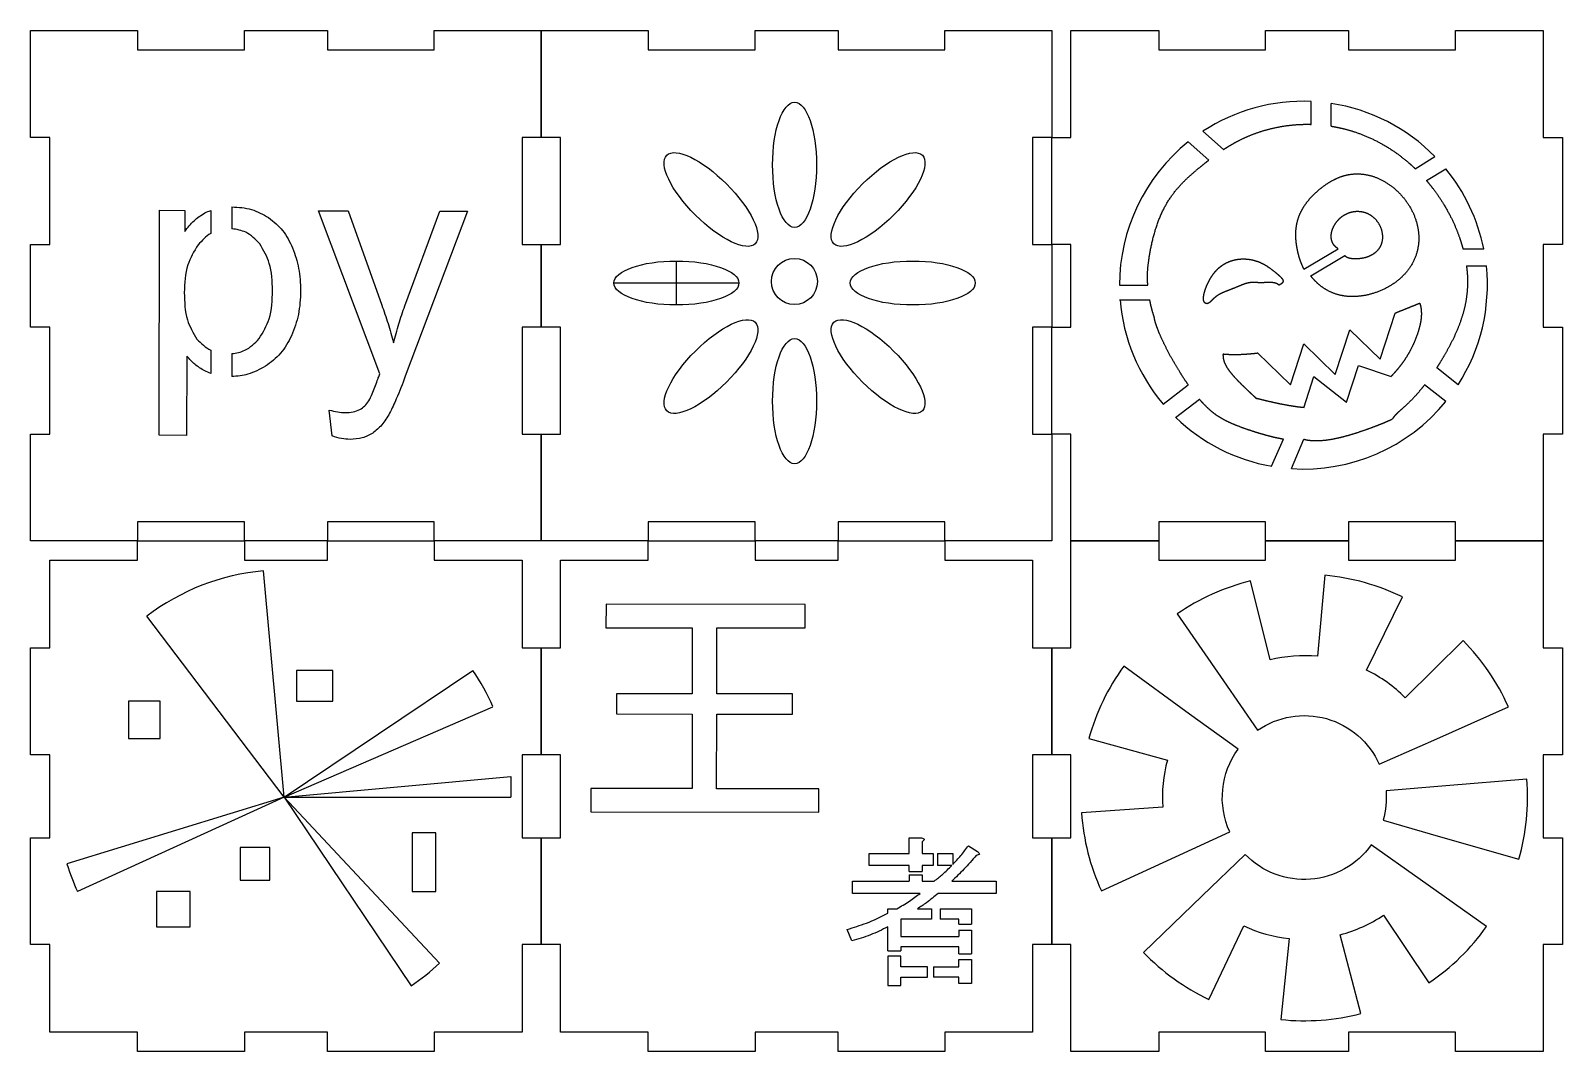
# Model space of a CAD drawing. Header units: millimetres. Extents: x 6 to 231, y -156 to -6.
import ezdxf

# ---------------------------------------------------------------- set-up
doc = ezdxf.new("R2010")
doc.units = ezdxf.units.MM
doc.layers.get('0').update_dxf_attribs({"linetype": 'CONTINUOUS'})

msp = doc.modelspace()

# ---------------------------------------------------------------- linework, layer by layer
for p, q in [((5.95, -5.95), (21.66, -5.95)), ((5.95, -21.66), (5.95, -5.95)), ((21.66, -5.95), (21.66, -8.77)), ((37.36, -8.77), (37.36, -5.95)), ((37.36, -5.95), (49.55, -5.95)), ((49.55, -5.95), (49.55, -8.77)), ((65.25, -8.77), (65.25, -5.95)), ((65.25, -5.95), (80.95, -5.95)), ((80.95, -5.95), (80.95, -21.66)), ((80.95, -5.95), (96.66, -5.95)), ((80.95, -21.66), (80.95, -5.95)), ((96.66, -5.95), (96.66, -8.77)), ((112.36, -8.77), (112.36, -5.95)), ((112.36, -5.95), (124.55, -5.95)), ((124.55, -5.95), (124.55, -8.77)), ((140.25, -8.77), (140.25, -5.95)), ((140.25, -5.95), (155.95, -5.95)), ((155.95, -5.95), (155.95, -21.66)), ((158.77, -5.95), (171.66, -5.95)), ((158.77, -21.66), (158.77, -5.95)), ((171.66, -5.95), (171.66, -8.77)), ((187.36, -8.77), (187.36, -5.95)), ((187.36, -5.95), (199.55, -5.95)), ((199.55, -5.95), (199.55, -8.77)), ((215.25, -8.77), (215.25, -5.95)), ((215.25, -5.95), (228.14, -5.95)), ((228.14, -5.95), (228.14, -21.66)), ((21.66, -8.77), (37.36, -8.77)), ((49.55, -8.77), (65.25, -8.77)), ((96.66, -8.77), (112.36, -8.77)), ((124.55, -8.77), (140.25, -8.77)), ((171.66, -8.77), (187.36, -8.77)), ((199.55, -8.77), (215.25, -8.77)), ((194.06, -19.73), (194.06, -16.36)), ((197, -20), (197, -16.65)), ((8.77, -21.66), (5.95, -21.66)), ((8.77, -37.36), (8.77, -21.66)), ((80.95, -21.66), (78.14, -21.66)), ((78.14, -21.66), (78.14, -37.36)), ((83.77, -21.66), (80.95, -21.66)), ((83.77, -37.36), (83.77, -21.66)), ((155.95, -21.66), (153.14, -21.66)), ((153.14, -21.66), (153.14, -37.36)), ((155.95, -37.36), (155.95, -21.66)), ((155.95, -21.66), (158.77, -21.66)), ((179, -25), (175.99, -22.3)), ((181.18, -23.43), (178.16, -20.72)), ((228.14, -21.66), (230.95, -21.66)), ((230.95, -21.66), (230.95, -37.36)), ((209.34, -26.25), (212.23, -24.46)), ((211, -28), (213.83, -26.25)), ((24.81, -65.42), (24.89, -32.36)), ((24.89, -32.36), (28.59, -32.37)), ((28.59, -32.37), (28.58, -35.47)), ((32.4, -32.38), (32.4, -35.77)), ((35.52, -31.85), (35.52, -35.07)), ((57.24, -56.38), (48.23, -32.42)), ((48.23, -32.42), (52.6, -32.43)), ((52.6, -32.43), (57.54, -46.28)), ((60.93, -46.38), (66.08, -32.46)), ((70.13, -32.47), (60.98, -56.75)), ((66.08, -32.46), (70.13, -32.47)), ((5.95, -49.55), (5.95, -37.36)), ((5.95, -37.36), (8.77, -37.36)), ((78.14, -37.36), (80.95, -37.36)), ((80.95, -37.36), (80.95, -49.55)), ((80.95, -49.55), (80.95, -37.36)), ((80.95, -37.36), (83.77, -37.36)), ((153.14, -37.36), (155.95, -37.36)), ((155.95, -37.36), (155.95, -49.55)), ((158.77, -37.36), (155.95, -37.36)), ((158.77, -49.55), (158.77, -37.36)), ((193, -41), (198, -38)), ((216.35, -38), (219.4, -38)), ((230.95, -37.36), (228.14, -37.36)), ((228.14, -37.36), (228.14, -49.55)), ((100.81, -46.28), (100.81, -39.81)), ((194, -42), (199, -39)), ((216.86, -40.53), (219.79, -40.53)), ((91.62, -43.04), (110, -43.04)), ((165.9, -43.38), (170.07, -43.38)), ((165.9, -45.53), (170.35, -45.53)), ((204.17, -54.22), (206.4, -47.45)), ((8.77, -49.55), (5.95, -49.55)), ((8.77, -65.25), (8.77, -49.55)), ((80.95, -49.55), (78.14, -49.55)), ((78.14, -49.55), (78.14, -65.25)), ((83.77, -49.55), (80.95, -49.55)), ((83.77, -65.25), (83.77, -49.55)), ((155.95, -49.55), (153.14, -49.55)), ((153.14, -49.55), (153.14, -65.25)), ((155.95, -65.25), (155.95, -49.55)), ((155.95, -49.55), (158.77, -49.55)), ((197.59, -56.47), (199.74, -49.91)), ((199.74, -49.91), (204.17, -54.22)), ((228.14, -49.55), (230.95, -49.55)), ((230.95, -49.55), (230.95, -65.25)), ((28.89, -53.79), (28.87, -65.43)), ((32.4, -52.91), (32.4, -56.33)), ((35.52, -53.42), (35.52, -56.8)), ((186.19, -53.32), (191, -58)), ((191, -58), (192.98, -51.98)), ((192.98, -51.98), (197.59, -56.47)), ((199.24, -60.54), (201, -55.18)), ((201, -55.18), (205.8, -56.76)), ((215.63, -58), (212.49, -55.51)), ((172.31, -60.83), (176, -58)), ((192.96, -61.36), (194.47, -56.78)), ((194.47, -56.78), (199.24, -60.54)), ((213.83, -60.47), (210.72, -58)), ((174.15, -62.8), (177.65, -60.13)), ((50.27, -65.52), (49.82, -61.72)), ((5.95, -80.95), (5.95, -65.25)), ((5.95, -65.25), (8.77, -65.25)), ((78.14, -65.25), (80.95, -65.25)), ((80.95, -65.25), (80.95, -80.95)), ((80.95, -80.95), (80.95, -65.25)), ((80.95, -65.25), (83.77, -65.25)), ((153.14, -65.25), (155.95, -65.25)), ((155.95, -65.25), (155.95, -80.95)), ((158.77, -65.25), (155.95, -65.25)), ((158.77, -80.95), (158.77, -65.25)), ((230.95, -65.25), (228.14, -65.25)), ((228.14, -65.25), (228.14, -80.95)), ((28.87, -65.43), (24.81, -65.42)), ((188.25, -69.97), (190, -66)), ((191.15, -70.32), (193, -66)), ((37.36, -78.14), (21.66, -78.14)), ((21.66, -78.14), (21.66, -80.95)), ((37.36, -80.95), (37.36, -78.14)), ((65.25, -78.14), (49.55, -78.14)), ((49.55, -78.14), (49.55, -80.95)), ((65.25, -80.95), (65.25, -78.14)), ((112.36, -78.14), (96.66, -78.14)), ((96.66, -78.14), (96.66, -80.95)), ((112.36, -80.95), (112.36, -78.14)), ((140.25, -78.14), (124.55, -78.14)), ((124.55, -78.14), (124.55, -80.95)), ((140.25, -80.95), (140.25, -78.14)), ((187.36, -78.14), (171.66, -78.14)), ((171.66, -78.14), (171.66, -80.95)), ((187.36, -80.95), (187.36, -78.14)), ((215.25, -78.14), (199.55, -78.14)), ((199.55, -78.14), (199.55, -80.95)), ((215.25, -80.95), (215.25, -78.14)), ((21.66, -80.95), (5.95, -80.95)), ((21.66, -83.77), (21.66, -80.95)), ((21.66, -80.95), (37.36, -80.95)), ((49.55, -80.95), (37.36, -80.95)), ((37.36, -80.95), (37.36, -83.77)), ((49.55, -83.77), (49.55, -80.95)), ((49.55, -80.95), (65.25, -80.95)), ((80.95, -80.95), (65.25, -80.95)), ((65.25, -80.95), (65.25, -83.77)), ((96.66, -80.95), (80.95, -80.95)), ((96.66, -83.77), (96.66, -80.95)), ((96.66, -80.95), (112.36, -80.95)), ((124.55, -80.95), (112.36, -80.95)), ((112.36, -80.95), (112.36, -83.77)), ((124.55, -83.77), (124.55, -80.95)), ((124.55, -80.95), (140.25, -80.95)), ((155.95, -80.95), (140.25, -80.95)), ((140.25, -80.95), (140.25, -83.77)), ((171.66, -80.95), (158.77, -80.95)), ((158.77, -80.95), (171.66, -80.95)), ((158.77, -96.66), (158.77, -80.95)), ((171.66, -80.95), (171.66, -83.77)), ((199.55, -80.95), (187.36, -80.95)), ((187.36, -83.77), (187.36, -80.95)), ((187.36, -80.95), (199.55, -80.95)), ((199.55, -80.95), (199.55, -83.77)), ((228.14, -80.95), (215.25, -80.95)), ((215.25, -83.77), (215.25, -80.95)), ((215.25, -80.95), (228.14, -80.95)), ((228.14, -80.95), (228.14, -96.66)), ((8.77, -83.77), (21.66, -83.77)), ((8.77, -96.66), (8.77, -83.77)), ((37.36, -83.77), (49.55, -83.77)), ((43.21, -118.6), (40.16, -85.34)), ((65.25, -83.77), (78.14, -83.77)), ((78.14, -83.77), (78.14, -96.66)), ((83.77, -83.77), (96.66, -83.77)), ((83.77, -96.66), (83.77, -83.77)), ((112.36, -83.77), (124.55, -83.77)), ((140.25, -83.77), (153.14, -83.77)), ((153.14, -83.77), (153.14, -96.66)), ((171.66, -83.77), (187.36, -83.77)), ((199.55, -83.77), (215.25, -83.77)), ((43.21, -118.6), (23.02, -92)), ((5.95, -112.36), (5.95, -96.66)), ((5.95, -96.66), (8.77, -96.66)), ((78.14, -96.66), (80.95, -96.66)), ((80.95, -96.66), (80.95, -112.36)), ((80.95, -112.36), (80.95, -96.66)), ((80.95, -96.66), (83.77, -96.66)), ((153.14, -96.66), (155.95, -96.66)), ((155.95, -112.36), (155.95, -96.66)), ((155.95, -96.66), (158.77, -96.66)), ((155.95, -96.66), (155.95, -112.36)), ((228.14, -96.66), (230.95, -96.66)), ((230.95, -96.66), (230.95, -112.36)), ((43.21, -118.6), (70.93, -99.96)), ((43.21, -118.6), (73.85, -105.3)), ((8.77, -112.36), (5.95, -112.36)), ((8.77, -124.55), (8.77, -112.36)), ((80.95, -112.36), (78.14, -112.36)), ((78.14, -112.36), (78.14, -124.55)), ((83.77, -112.36), (80.95, -112.36)), ((83.77, -124.55), (83.77, -112.36)), ((155.95, -112.36), (153.14, -112.36)), ((153.14, -112.36), (153.14, -124.55)), ((158.77, -112.36), (155.95, -112.36)), ((158.77, -124.55), (158.77, -112.36)), ((230.95, -112.36), (228.14, -112.36)), ((228.14, -112.36), (228.14, -124.55)), ((43.21, -118.6), (76.47, -115.55)), ((76.47, -115.55), (76.47, -118.6)), ((43.21, -118.6), (11.28, -128.41)), ((43.21, -118.6), (12.82, -132.46)), ((43.21, -118.6), (66.03, -142.99)), ((43.21, -118.6), (61.85, -146.32)), ((43.21, -118.6), (76.47, -118.6)), ((5.95, -140.25), (5.95, -124.55)), ((5.95, -124.55), (8.77, -124.55)), ((78.14, -124.55), (80.95, -124.55)), ((80.95, -124.55), (80.95, -140.25)), ((80.95, -140.25), (80.95, -124.55)), ((80.95, -124.55), (83.77, -124.55)), ((135, -126.86), (135, -124.59)), ((135, -124.59), (136.8, -124.59)), ((136.9, -125.16), (136.9, -126.86)), ((143.71, -125.73), (145.04, -126.58)), ((153.14, -124.55), (155.95, -124.55)), ((155.95, -140.25), (155.95, -124.55)), ((155.95, -124.55), (158.77, -124.55)), ((155.95, -124.55), (155.95, -140.25)), ((228.14, -124.55), (230.95, -124.55)), ((230.95, -124.55), (230.95, -140.25)), ((129.13, -128.66), (129.13, -126.86)), ((129.13, -126.86), (135, -126.86)), ((136.9, -126.86), (138.52, -126.86)), ((138.52, -126.86), (138.52, -128.66)), ((139.17, -126.86), (141.44, -126.87)), ((139.17, -126.86), (139.17, -128.66)), ((141.44, -126.87), (141.44, -128.47)), ((135, -128.66), (129.13, -128.66)), ((135, -129.5), (135, -128.66)), ((135, -129.5), (136.89, -129.5)), ((135, -130.01), (136.89, -130.02)), ((135, -130.01), (135, -130.93)), ((136.89, -128.66), (136.89, -129.5)), ((138.52, -128.66), (136.89, -128.66)), ((136.89, -130.02), (136.89, -130.93)), ((141.25, -128.66), (139.17, -128.66)), ((126.67, -132.73), (126.67, -130.93)), ((126.67, -130.93), (135, -130.93)), ((136.61, -132.73), (126.67, -132.73)), ((136.89, -130.93), (138.69, -130.93)), ((147.78, -132.74), (139.26, -132.73)), ((141.25, -130.94), (147.78, -130.94)), ((147.78, -130.94), (147.78, -132.74)), ((131.87, -135.66), (131.87, -135)), ((131.87, -135), (133.2, -135)), ((133.76, -136.52), (133.76, -139.07)), ((138.26, -136.52), (133.76, -136.52)), ((136.23, -135), (138.26, -135.01)), ((138.26, -135.01), (138.26, -136.52)), ((139.55, -135.01), (139.55, -136.52)), ((139.55, -135.01), (144.18, -135.01)), ((142.29, -136.52), (139.55, -136.52)), ((142.28, -137.26), (142.29, -136.52)), ((144.18, -135.01), (144.18, -137.26)), ((126.57, -139.73), (125.91, -138.03)), ((131.87, -141.19), (131.87, -137.65)), ((133.76, -139.07), (142.28, -139.08)), ((142.28, -137.26), (144.18, -137.26)), ((142.28, -138.15), (144.18, -138.16)), ((142.28, -138.15), (142.28, -139.08)), ((144.18, -138.16), (144.18, -141.62)), ((8.77, -140.25), (5.95, -140.25)), ((8.77, -153.14), (8.77, -140.25)), ((80.95, -140.25), (78.14, -140.25)), ((78.14, -140.25), (78.14, -153.14)), ((83.77, -140.25), (80.95, -140.25)), ((83.77, -153.14), (83.77, -140.25)), ((131.87, -141.19), (133.76, -141.19)), ((142.28, -140.59), (133.76, -140.59)), ((133.76, -140.59), (133.76, -141.19)), ((142.28, -141.62), (142.28, -140.59)), ((142.28, -141.62), (144.18, -141.62)), ((155.95, -140.25), (153.14, -140.25)), ((153.14, -140.25), (153.14, -153.14)), ((158.77, -140.25), (155.95, -140.25)), ((158.77, -155.95), (158.77, -140.25)), ((230.95, -140.25), (228.14, -140.25)), ((228.14, -140.25), (228.14, -155.95)), ((138.59, -143.53), (138.58, -145.04)), ((138.59, -143.53), (142.28, -143.53)), ((142.28, -142.44), (144.17, -142.45)), ((142.28, -143.53), (142.28, -142.44)), ((144.17, -142.45), (144.17, -145.99)), ((142.28, -145.04), (138.58, -145.04)), ((142.28, -145.99), (142.28, -145.04)), ((144.17, -145.99), (142.28, -145.99)), ((21.66, -153.14), (8.77, -153.14)), ((21.66, -155.95), (21.66, -153.14)), ((49.55, -153.14), (37.36, -153.14)), ((37.36, -153.14), (37.36, -155.95)), ((49.55, -155.95), (49.55, -153.14)), ((78.14, -153.14), (65.25, -153.14)), ((65.25, -153.14), (65.25, -155.95)), ((96.66, -153.14), (83.77, -153.14)), ((96.66, -155.95), (96.66, -153.14)), ((124.55, -153.14), (112.36, -153.14)), ((112.36, -153.14), (112.36, -155.95)), ((124.55, -155.95), (124.55, -153.14)), ((153.14, -153.14), (140.25, -153.14)), ((140.25, -153.14), (140.25, -155.95)), ((187.36, -153.14), (171.66, -153.14)), ((171.66, -153.14), (171.66, -155.95)), ((187.36, -155.95), (187.36, -153.14)), ((215.25, -153.14), (199.55, -153.14)), ((199.55, -153.14), (199.55, -155.95)), ((215.25, -155.95), (215.25, -153.14)), ((37.36, -155.95), (21.66, -155.95)), ((65.25, -155.95), (49.55, -155.95)), ((112.36, -155.95), (96.66, -155.95)), ((140.25, -155.95), (124.55, -155.95)), ((171.66, -155.95), (158.77, -155.95)), ((199.55, -155.95), (187.36, -155.95)), ((228.14, -155.95), (215.25, -155.95))]:
    msp.add_line(p, q)
for points in [[(196.07, -85.99), (194.97, -97.9, 0.084131), (188.02, -98.43), (185.14, -86.82, 0.090849), (174.37, -91.68), (181.18, -101.52), (186.19, -108.75, -0.470372), (204.05, -113.77), (212.09, -110.2), (223.03, -105.34, 0.090849), (216.36, -95.58), (207.86, -103.99, 0.084131), (202.2, -99.93), (207.46, -89.18, 0.090849)], [(161.4, -110), (172.94, -113.15, 0.084131), (172.25, -120.08), (160.32, -120.91, 0.090849), (163.24, -132.36), (174.11, -127.36), (182.1, -123.69, -0.271525), (183.31, -111.56), (176.2, -106.38), (166.53, -99.34, 0.090849)], [(225.74, -115.96), (213.82, -116.94), (205.05, -117.66, -0.090849), (204.62, -121.98), (213.07, -124.42), (224.57, -127.73, 0.090849)], [(179.03, -148.31), (184.14, -137.49, 0.084131), (190.84, -139.38), (189.58, -151.27, 0.090849), (201.37, -150.38), (198.33, -138.81, 0.084131), (204.68, -135.94), (211.36, -145.87, 0.090849), (219.82, -137.61), (210.05, -130.69), (202.87, -125.61, -0.470372), (184.37, -127.01), (178.04, -133.11), (169.42, -141.41, 0.090849)]]:
    msp.add_lwpolyline(points, format="xyb", close=True)
for points in [[(106.74, -103.42), (106.75, -93.71), (119.75, -93.73), (119.75, -90.28), (90.48, -90.24), (90.47, -93.69), (103.15, -93.7), (103.14, -103.41), (92.03, -103.4), (92.02, -106.37), (103.14, -106.39), (103.12, -117.34), (88.25, -117.33), (88.25, -120.77), (121.75, -120.81), (121.75, -117.37), (106.72, -117.35), (106.74, -106.39), (117.85, -106.4), (117.86, -103.43)], [(50.35, -100), (45, -100), (45, -104.51), (50.35, -104.51)], [(25, -104.51), (20.34, -104.51), (20.34, -110), (25, -110)], [(41.07, -125.99), (36.75, -125.99), (36.75, -130.8), (41.07, -130.8)], [(65.46, -123.83), (62.01, -123.83), (62.01, -132.46), (65.46, -132.46)], [(29.41, -132.46), (24.44, -132.46), (24.44, -137.65), (29.41, -137.65)], [(133.76, -146.27), (133.76, -145.04), (137.69, -145.04), (137.69, -143.53), (133.76, -143.52), (133.76, -141.96), (131.87, -141.96), (131.86, -146.27)]]:
    msp.add_lwpolyline(points, close=True)
msp.add_circle((118.15, -42.82), 3.38)
for centre, radius, start, end in [((192.92, -43.36), 27.02, 87.5788, 123.1053), ((192.92, -43.36), 27.02, 44.3742, 81.3108), ((192.92, -43.36), 27.02, 128.8009, 180.0426), ((192.92, -43.36), 27.02, 11.4401, 39.2848), ((192.92, -43.36), 27.02, -32.814, 6.0024), ((192.92, -43.36), 27.02, 184.6069, 220.2848), ((192.92, -43.36), 27.02, 266.2423, 320.7152), ((192.92, -43.36), 27.02, 226.0152, 260.0614), ((43.21, -118.6), 33.4, 95.2471, 127.1962), ((43.21, -118.6), 33.4, 23.471, 33.9209), ((43.21, -118.6), 33.4, 197.079, 204.5133), ((43.21, -118.6), 33.4, 303.9209, 313.0946)]:
    msp.add_arc(centre, radius, start, end)
for centre, major_axis in [((118.17, -25.68), (0, -9.19)), ((105.89, -30.77), (6.5, -6.5)), ((130.44, -30.77), (-6.5, -6.5)), ((100.81, -43.04), (9.19, 0)), ((135.53, -43.04), (-9.19, 0)), ((105.89, -55.32), (6.5, 6.5)), ((130.44, -55.32), (-6.5, 6.5)), ((118.17, -60.4), (0, 9.19))]:
    msp.add_ellipse(centre, major_axis=major_axis, ratio=0.351702)
for points, degree, knots in [([(181.18, -23.43), (181.19, -23.42), (181.45, -23.25), (181.95, -22.93), (182.7, -22.48), (183.71, -21.94), (185.01, -21.35), (186.39, -20.84), (187.86, -20.4), (189.44, -20.05), (190.99, -19.83), (192.27, -19.73), (193.22, -19.71), (193.82, -19.72), (194.06, -19.73)], 5, [0.2367456, 0.2367456, 0.2367456, 0.2367456, 0.2367456, 0.2367456, 0.2375, 0.25, 0.2625, 0.275, 0.2875, 0.3, 0.3125, 0.325, 0.3375, 0.3454924, 0.3454924, 0.3454924, 0.3454924, 0.3454924, 0.3454924]), ([(197, -20), (197.31, -20.05), (198, -20.17), (199.08, -20.41), (200.55, -20.83), (202.4, -21.53), (204.29, -22.46), (206.09, -23.56), (207.45, -24.57), (208.43, -25.39), (209.05, -25.97), (209.34, -26.25)], 5, [0.36500031, 0.36500031, 0.36500031, 0.36500031, 0.36500031, 0.36500031, 0.375, 0.3875, 0.4, 0.4125, 0.425, 0.4375, 0.44910019, 0.44910019, 0.44910019, 0.44910019, 0.44910019, 0.44910019]), ([(211, -28), (211.28, -28.32), (211.83, -28.99), (212.62, -30.03), (213.57, -31.47), (214.61, -33.34), (215.38, -35.04), (215.86, -36.35), (216.15, -37.28), (216.3, -37.83), (216.35, -38)], 5, [0.46285357, 0.46285357, 0.46285357, 0.46285357, 0.46285357, 0.46285357, 0.475, 0.4875, 0.5, 0.5125, 0.525, 0.53062814, 0.53062814, 0.53062814, 0.53062814, 0.53062814, 0.53062814]), ([(28.58, -35.47), (29.01, -34.91), (29.85, -33.84), (30.99, -33.1), (31.53, -32.75)], 3, [0, 0, 0, 0, 0.2115361, 0.4045737, 0.4045737, 0.4045737, 0.4045737]), ([(35.52, -31.85), (36.5, -31.91), (38.42, -32.03), (40.1, -32.97), (40.91, -33.43)], 3, [0, 0, 0, 0, 0.2907235, 0.5690777, 0.5690777, 0.5690777, 0.5690777]), ([(40.91, -33.43), (41.65, -34.03), (43.16, -35.24), (44, -36.99), (44.44, -37.89)], 3, [0, 0, 0, 0, 0.279674, 0.5741195, 0.5741195, 0.5741195, 0.5741195]), ([(39.61, -37.3), (38.97, -36.64), (37.83, -35.45), (36.23, -35.17), (35.52, -35.07)], 3, [0, 0, 0, 0, 0.2675277, 0.4786266, 0.4786266, 0.4786266, 0.4786266]), ([(30.54, -37.43), (29.96, -38.39), (28.66, -40.54), (28.58, -43.06), (28.53, -44.45)], 3, [0, 0, 0, 0, 0.3322336, 0.7417397, 0.7417397, 0.7417397, 0.7417397]), ([(41.47, -44.15), (41.44, -42.78), (41.39, -40.33), (40.16, -38.23), (39.61, -37.3)], 3, [0, 0, 0, 0, 0.4021886, 0.7198311, 0.7198311, 0.7198311, 0.7198311]), ([(44.44, -37.89), (44.78, -38.88), (45.49, -40.92), (45.57, -43.07), (45.61, -44.18)], 3, [0, 0, 0, 0, 0.3137248, 0.6433447, 0.6433447, 0.6433447, 0.6433447]), ([(216.86, -40.53), (216.87, -40.6), (216.93, -41.02), (217.01, -41.81), (217.06, -42.93), (217, -44.37), (216.76, -46.05), (216.35, -47.7), (215.78, -49.34), (215.07, -50.98), (214.26, -52.56), (213.56, -53.8), (213.01, -54.7), (212.65, -55.26), (212.49, -55.51)], 5, [0.5477497, 0.5477497, 0.5477497, 0.5477497, 0.5477497, 0.5477497, 0.55, 0.5625, 0.575, 0.5875, 0.6, 0.6125, 0.625, 0.6375, 0.65, 0.6600639, 0.6600639, 0.6600639, 0.6600639, 0.6600639, 0.6600639]), ([(28.53, -44.45), (28.56, -45.83), (28.61, -48.27), (29.84, -50.36), (30.38, -51.28)], 3, [0, 0, 0, 0, 0.403832, 0.7175722, 0.7175722, 0.7175722, 0.7175722]), ([(39.53, -51.22), (40.09, -50.27), (41.38, -48.11), (41.44, -45.57), (41.47, -44.15)], 3, [0, 0, 0, 0, 0.3249382, 0.7443005, 0.7443005, 0.7443005, 0.7443005]), ([(45.61, -44.18), (45.56, -45.35), (45.47, -47.63), (44.67, -49.75), (44.28, -50.78)], 3, [0, 0, 0, 0, 0.3500724, 0.6772779, 0.6772779, 0.6772779, 0.6772779]), ([(57.54, -46.28), (57.85, -47.18), (58.49, -49), (59, -50.87), (59.26, -51.82)], 3, [0, 0, 0, 0, 0.2851864, 0.5802308, 0.5802308, 0.5802308, 0.5802308]), ([(59.26, -51.82), (59.5, -50.9), (59.99, -49.06), (60.62, -47.27), (60.93, -46.38)], 3, [0, 0, 0, 0, 0.2860877, 0.5696688, 0.5696688, 0.5696688, 0.5696688]), ([(171, -48), (170.93, -47.79), (170.78, -47.37), (170.64, -46.88), (170.52, -46.38), (170.41, -45.86), (170.36, -45.57), (170.35, -45.53)], 5, [0, 0, 0, 0, 0, 0, 0.0125, 0.025, 0.02728584, 0.02728584, 0.02728584, 0.02728584, 0.02728584, 0.02728584]), ([(210, -46), (210.04, -46.12), (210.12, -46.37), (210.2, -46.76), (210.26, -47.31), (210.24, -48.06), (210.13, -48.87), (209.93, -49.72), (209.66, -50.6), (209.32, -51.48), (208.93, -52.35), (208.51, -53.17), (208.06, -53.93), (207.61, -54.61), (207.14, -55.23), (206.69, -55.78), (206.33, -56.19), (206.06, -56.48), (205.88, -56.67), (205.8, -56.76)], 5, [0, 0, 0, 0, 0, 0, 0.025, 0.05, 0.075, 0.1, 0.125, 0.15, 0.175, 0.2, 0.225, 0.25, 0.275, 0.3, 0.325, 0.35, 0.3703357, 0.3703357, 0.3703357, 0.3703357, 0.3703357, 0.3703357]), ([(206.4, -47.45), (206.72, -47.32), (207.43, -47.04), (208.14, -46.76), (208.87, -46.46), (209.6, -46.16), (210, -46)], 5, [0.90745396, 0.90745396, 0.90745396, 0.90745396, 0.90745396, 0.90745396, 0.95, 1, 1, 1, 1, 1, 1]), ([(35.52, -53.42), (36.18, -53.33), (37.73, -53.03), (38.87, -51.88), (39.53, -51.22)], 3, [0.0602767, 0.0602767, 0.0602767, 0.0602767, 0.2570545, 0.5294715, 0.5294715, 0.5294715, 0.5294715]), ([(44.28, -50.78), (43.8, -51.7), (42.86, -53.48), (41.24, -54.69), (40.45, -55.27)], 3, [0, 0, 0, 0, 0.3055052, 0.5974921, 0.5974921, 0.5974921, 0.5974921]), ([(31.53, -55.96), (31.02, -55.66), (30.03, -55.07), (29.27, -54.21), (28.89, -53.79)], 3, [0, 0, 0, 0, 0.175617, 0.3432963, 0.3432963, 0.3432963, 0.3432963]), ([(181.11, -53.46), (181.28, -53.48), (181.64, -53.51), (182.2, -53.54), (182.98, -53.56), (184, -53.52), (184.86, -53.46), (185.53, -53.4), (185.98, -53.35), (186.19, -53.32)], 5, [0, 0, 0, 0, 0, 0, 0.05, 0.1, 0.15, 0.2, 0.2445068, 0.2445068, 0.2445068, 0.2445068, 0.2445068, 0.2445068]), ([(40.45, -55.27), (39.61, -55.73), (38.06, -56.56), (36.32, -56.74), (35.52, -56.8)], 3, [0, 0, 0, 0, 0.2828514, 0.5209818, 0.5209818, 0.5209818, 0.5209818]), ([(55.63, -60.38), (55.81, -60.03), (56.29, -59.06), (56.65, -58.03), (56.88, -57.37)], 3, [0, 0, 0, 0, 0.1170194, 0.3262112, 0.3262112, 0.3262112, 0.3262112]), ([(56.88, -57.37), (56.93, -57.23), (57.04, -56.9), (57.17, -56.57), (57.24, -56.38)], 3, [0, 0, 0, 0, 0.0441262, 0.1053625, 0.1053625, 0.1053625, 0.1053625]), ([(60.98, -56.75), (60.56, -57.87), (59.88, -59.71), (59.02, -61.47), (58.69, -62.17)], 3, [0, 0, 0, 0, 0.3569835, 0.5882997, 0.5882997, 0.5882997, 0.5882997]), ([(210.72, -58), (210.63, -58.12), (210.32, -58.51), (209.82, -59.12), (209.14, -59.89), (208.32, -60.72), (207.51, -61.45), (206.86, -62), (206.45, -62.41), (206.2, -62.71), (206.06, -62.91), (206, -63)], 5, [0.681596, 0.681596, 0.681596, 0.681596, 0.681596, 0.681596, 0.6875, 0.7, 0.7125, 0.725, 0.7375, 0.75, 0.75946011, 0.75946011, 0.75946011, 0.75946011, 0.75946011, 0.75946011]), ([(54.3, -61.64), (54.56, -61.48), (55.09, -61.14), (55.45, -60.64), (55.63, -60.38)], 3, [0, 0, 0, 0, 0.0913692, 0.1845091, 0.1845091, 0.1845091, 0.1845091]), ([(192.96, -61.36), (192.87, -61.35), (192.6, -61.33), (192.14, -61.27), (191.48, -61.18), (190.58, -61.03), (189.53, -60.83), (188.42, -60.59), (187.48, -60.37), (186.75, -60.19), (186.25, -60.07), (186, -60)], 5, [0.8369851, 0.8369851, 0.8369851, 0.8369851, 0.8369851, 0.8369851, 0.85, 0.875, 0.9, 0.925, 0.95, 0.975, 1, 1, 1, 1, 1, 1]), ([(49.82, -61.72), (50.24, -61.83), (51, -62.02), (51.78, -62.07), (52.14, -62.09)], 3, [0, 0, 0, 0, 0.12723, 0.2350605, 0.2350605, 0.2350605, 0.2350605]), ([(52.14, -62.09), (52.55, -62.08), (53.3, -62.06), (53.99, -61.77), (54.3, -61.64)], 3, [0, 0, 0, 0, 0.1220382, 0.2223993, 0.2223993, 0.2223993, 0.2223993]), ([(58.69, -62.17), (58.34, -62.78), (57.68, -63.9), (56.67, -64.72), (56.21, -65.1)], 3, [0, 0, 0, 0, 0.2086945, 0.3869002, 0.3869002, 0.3869002, 0.3869002]), ([(56.21, -65.1), (55.71, -65.37), (54.67, -65.93), (53.49, -65.99), (52.87, -66.03)], 3, [0, 0, 0, 0, 0.1682915, 0.3498265, 0.3498265, 0.3498265, 0.3498265]), ([(52.87, -66.03), (52.46, -66), (51.57, -65.94), (50.72, -65.67), (50.27, -65.52)], 3, [0, 0, 0, 0, 0.1243861, 0.2665901, 0.2665901, 0.2665901, 0.2665901]), ([(136.8, -124.59), (136.99, -124.64), (137.39, -124.75), (137.06, -125.02), (136.9, -125.16)], 3, [0, 0, 0, 0, 0.04446951, 0.09326378, 0.09326378, 0.09326378, 0.09326378]), ([(141.44, -128.47), (141.82, -128.05), (142.62, -127.16), (143.34, -126.22), (143.71, -125.73)], 3, [0, 0, 0, 0, 0.1727815, 0.3565, 0.3565, 0.3565, 0.3565]), ([(144.85, -127.15), (144.26, -127.84), (143.13, -129.17), (141.86, -130.36), (141.25, -130.94)], 3, [0, 0, 0, 0, 0.271644, 0.5227109, 0.5227109, 0.5227109, 0.5227109]), ([(145.04, -126.58), (145.19, -126.73), (145.51, -127.02), (145.07, -127.11), (144.85, -127.15)], 3, [0, 0, 0, 0, 0.04733753, 0.09832157, 0.09832157, 0.09832157, 0.09832157]), ([(138.69, -130.93), (139.1, -130.61), (139.99, -129.9), (140.81, -129.1), (141.25, -128.66)], 3, [0, 0, 0, 0, 0.1563748, 0.3422155, 0.3422155, 0.3422155, 0.3422155]), ([(133.2, -135), (133.82, -134.64), (135, -133.94), (136.09, -133.12), (136.61, -132.73)], 3, [0, 0, 0, 0, 0.2167722, 0.4099297, 0.4099297, 0.4099297, 0.4099297]), ([(139.26, -132.73), (138.7, -133.2), (137.73, -134.02), (136.67, -134.71), (136.23, -135)], 3, [0, 0, 0, 0, 0.2188299, 0.3790096, 0.3790096, 0.3790096, 0.3790096]), ([(125.91, -138.03), (126.85, -137.74), (128.91, -137.13), (130.83, -136.18), (131.87, -135.66)], 3, [0, 0, 0, 0, 0.2963979, 0.642722, 0.642722, 0.642722, 0.642722]), ([(131.87, -137.65), (131.03, -138.07), (129.32, -138.92), (127.49, -139.46), (126.57, -139.73)], 3, [0, 0, 0, 0, 0.2816874, 0.5706007, 0.5706007, 0.5706007, 0.5706007])]:
    msp.add_open_spline(points, degree=degree, knots=knots)
for points, degree in [([(170.07, -43.38), (170.06, -43.28), (170.04, -43.09), (170.02, -42.84), (169.99, -42.5), (169.99, -41.89), (170.05, -40.91), (170.2, -39.56), (170.48, -37.9), (170.9, -36.05), (171.48, -34.17), (172.23, -32.37), (173.14, -30.76), (174.19, -29.34), (175.33, -28.1), (176.54, -26.99), (177.52, -26.18), (178.26, -25.58), (178.75, -25.19), (179, -25)], 5), ([(193, -41), (192.93, -40.86), (192.79, -40.58), (192.59, -40.13), (192.36, -39.48), (192.1, -38.57), (191.91, -37.58), (191.78, -36.52), (191.78, -35.43), (191.91, -34.32), (192.22, -33.23), (192.71, -32.19), (193.37, -31.19), (194.17, -30.26), (195.09, -29.4), (196.09, -28.62), (197.15, -27.95), (198.29, -27.42), (199.49, -27.07), (200.76, -26.94), (202.08, -27.05), (203.44, -27.41), (204.8, -28.04), (206.09, -28.92), (207.28, -30.02), (208.31, -31.33), (209.12, -32.79), (209.67, -34.36), (209.93, -35.98), (209.87, -37.59), (209.47, -39.15), (208.76, -40.59), (207.75, -41.88), (206.49, -42.98), (205.06, -43.86), (203.52, -44.52), (201.93, -44.93), (200.36, -45.1), (198.86, -45.01), (197.46, -44.66), (196.17, -44.05), (195.24, -43.36), (194.6, -42.73), (194.19, -42.25), (194, -42)], 5), ([(31.53, -32.75), (31.82, -32.62), (32.11, -32.49), (32.4, -32.38)], 3), ([(198, -38), (197.9, -37.93), (197.71, -37.8), (197.46, -37.57), (197.2, -37.22), (197.02, -36.72), (196.96, -36.15), (197.04, -35.54), (197.25, -34.9), (197.59, -34.27), (198.07, -33.68), (198.66, -33.17), (199.36, -32.78), (200.13, -32.53), (200.95, -32.46), (201.77, -32.57), (202.56, -32.88), (203.26, -33.37), (203.85, -34.03), (204.28, -34.81), (204.52, -35.66), (204.57, -36.52), (204.41, -37.32), (204.05, -38.03), (203.51, -38.6), (202.85, -39.03), (202.11, -39.31), (201.35, -39.47), (200.64, -39.52), (200.02, -39.49), (199.53, -39.39), (199.25, -39.27), (199.1, -39.14), (199.03, -39.05), (199, -39)], 5), ([(32.4, -35.77), (31.71, -36.19), (31.13, -36.81), (30.54, -37.43)], 3), ([(178.5, -46), (178.47, -45.97), (178.41, -45.92), (178.33, -45.82), (178.26, -45.65), (178.22, -45.38), (178.24, -45.06), (178.3, -44.69), (178.41, -44.29), (178.54, -43.87), (178.71, -43.45), (178.89, -43.04), (179.09, -42.64), (179.32, -42.25), (179.56, -41.88), (179.82, -41.53), (180.12, -41.19), (180.44, -40.86), (180.81, -40.56), (181.21, -40.28), (181.66, -40.03), (182.16, -39.82), (182.69, -39.66), (183.27, -39.55), (183.86, -39.49), (184.48, -39.5), (185.09, -39.57), (185.7, -39.7), (186.28, -39.9), (186.84, -40.14), (187.35, -40.42), (187.83, -40.73), (188.28, -41.06), (188.68, -41.37), (189.04, -41.68), (189.36, -41.95), (189.62, -42.2), (189.82, -42.43), (189.93, -42.63), (189.95, -42.82), (189.86, -43.01), (189.71, -43.15), (189.54, -43.25), (189.41, -43.32), (189.34, -43.36)], 5), ([(189.34, -43.36), (189.3, -43.33), (189.23, -43.27), (189.12, -43.19), (188.95, -43.1), (188.71, -43.03), (188.44, -42.98), (188.14, -42.96), (187.83, -42.96), (187.5, -42.98), (187.16, -42.99), (186.83, -43), (186.51, -43), (186.21, -42.99), (185.91, -42.98), (185.62, -42.96), (185.34, -42.96), (185.05, -42.99), (184.76, -43.04), (184.45, -43.12), (184.14, -43.23), (183.82, -43.36), (183.49, -43.49), (183.16, -43.63), (182.83, -43.77), (182.49, -43.9), (182.16, -44.03), (181.83, -44.15), (181.51, -44.28), (181.18, -44.41), (180.87, -44.56), (180.57, -44.71), (180.29, -44.88), (180.03, -45.07), (179.8, -45.26), (179.59, -45.45), (179.41, -45.64), (179.24, -45.81), (179.09, -45.95), (178.94, -46.04), (178.8, -46.09), (178.68, -46.08), (178.59, -46.05), (178.53, -46.02), (178.5, -46)], 5), ([(176, -58), (175.84, -57.77), (175.51, -57.3), (175.04, -56.58), (174.42, -55.59), (173.7, -54.35), (173.03, -53.13), (172.45, -51.97), (171.95, -50.91), (171.56, -49.98), (171.27, -49.18), (171.11, -48.65), (171.04, -48.3), (171.01, -48.1), (171, -48)], 5), ([(30.38, -51.28), (31.01, -51.91), (31.64, -52.54), (32.4, -52.91)], 3), ([(181.11, -53.46), (181.1, -53.54), (181.1, -53.7), (181.11, -53.95), (181.16, -54.28), (181.29, -54.7), (181.48, -55.13), (181.74, -55.56), (182.05, -56), (182.41, -56.44), (182.8, -56.89), (183.23, -57.34), (183.67, -57.79), (184.13, -58.23), (184.59, -58.68), (185.06, -59.12), (185.43, -59.47), (185.72, -59.74), (185.91, -59.91), (186, -60)], 5), ([(32.4, -56.33), (32.11, -56.22), (31.82, -56.09), (31.53, -55.96)], 3), ([(190, -66), (189.84, -65.98), (189.53, -65.92), (189.06, -65.83), (188.42, -65.69), (187.59, -65.47), (186.71, -65.22), (185.78, -64.94), (184.82, -64.62), (183.83, -64.27), (182.85, -63.9), (181.92, -63.49), (181.06, -63.06), (180.28, -62.58), (179.57, -62.06), (178.92, -61.48), (178.41, -60.97), (178.03, -60.56), (177.77, -60.27), (177.65, -60.13)], 5), ([(193, -66), (193.13, -66.03), (193.41, -66.1), (193.84, -66.17), (194.46, -66.22), (195.31, -66.21), (196.22, -66.13), (197.2, -65.98), (198.24, -65.76), (199.3, -65.48), (200.36, -65.17), (201.4, -64.83), (202.39, -64.49), (203.3, -64.15), (204.13, -63.83), (204.86, -63.53), (205.36, -63.31), (205.7, -63.15), (205.9, -63.05), (206, -63)], 5)]:
    msp.add_open_spline(points, degree=degree)

doc.saveas('drawing.dxf')
